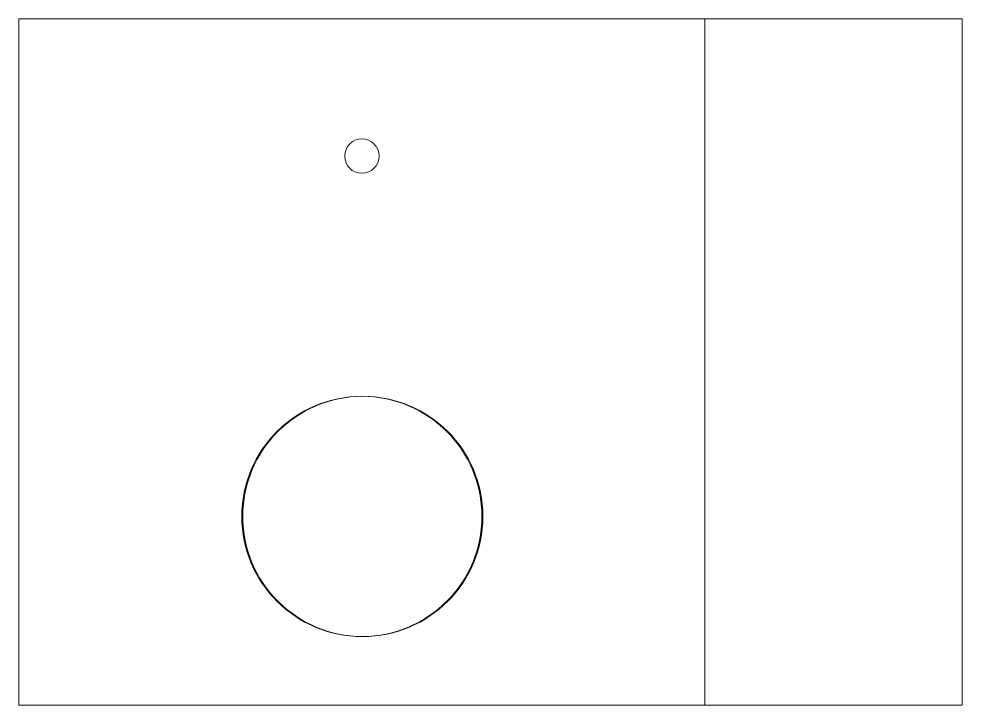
# Model space of a CAD drawing. Header units: inches. Extents: x 0 to 13.8, y -10 to 0.
import ezdxf

# ---------------------------------------------------------------- set-up
doc = ezdxf.new("R2010")
doc.units = ezdxf.units.IN
doc.header["$MEASUREMENT"] = 0
doc.layers.add('Layer 1', color=7, linetype='Continuous', lineweight=0)

msp = doc.modelspace()

# ---------------------------------------------------------------- linework, layer by layer
at = {"layer": 'Layer 1', "color": 250, "lineweight": 0, "true_color": 0x231f20}
for points in [[(10, -10), (0, -10), (0, 0), (10, 0)], [(13.75, -10), (10, -10), (10, 0), (13.75, 0)]]:
    msp.add_lwpolyline(points, close=True, dxfattribs=at)
for centre, radius in [((5, -2), 0.25), ((5, -7.25), 1.75), ((5.014, -7.25), 1.75)]:
    msp.add_circle(centre, radius, dxfattribs=at)

doc.saveas('drawing.dxf')
